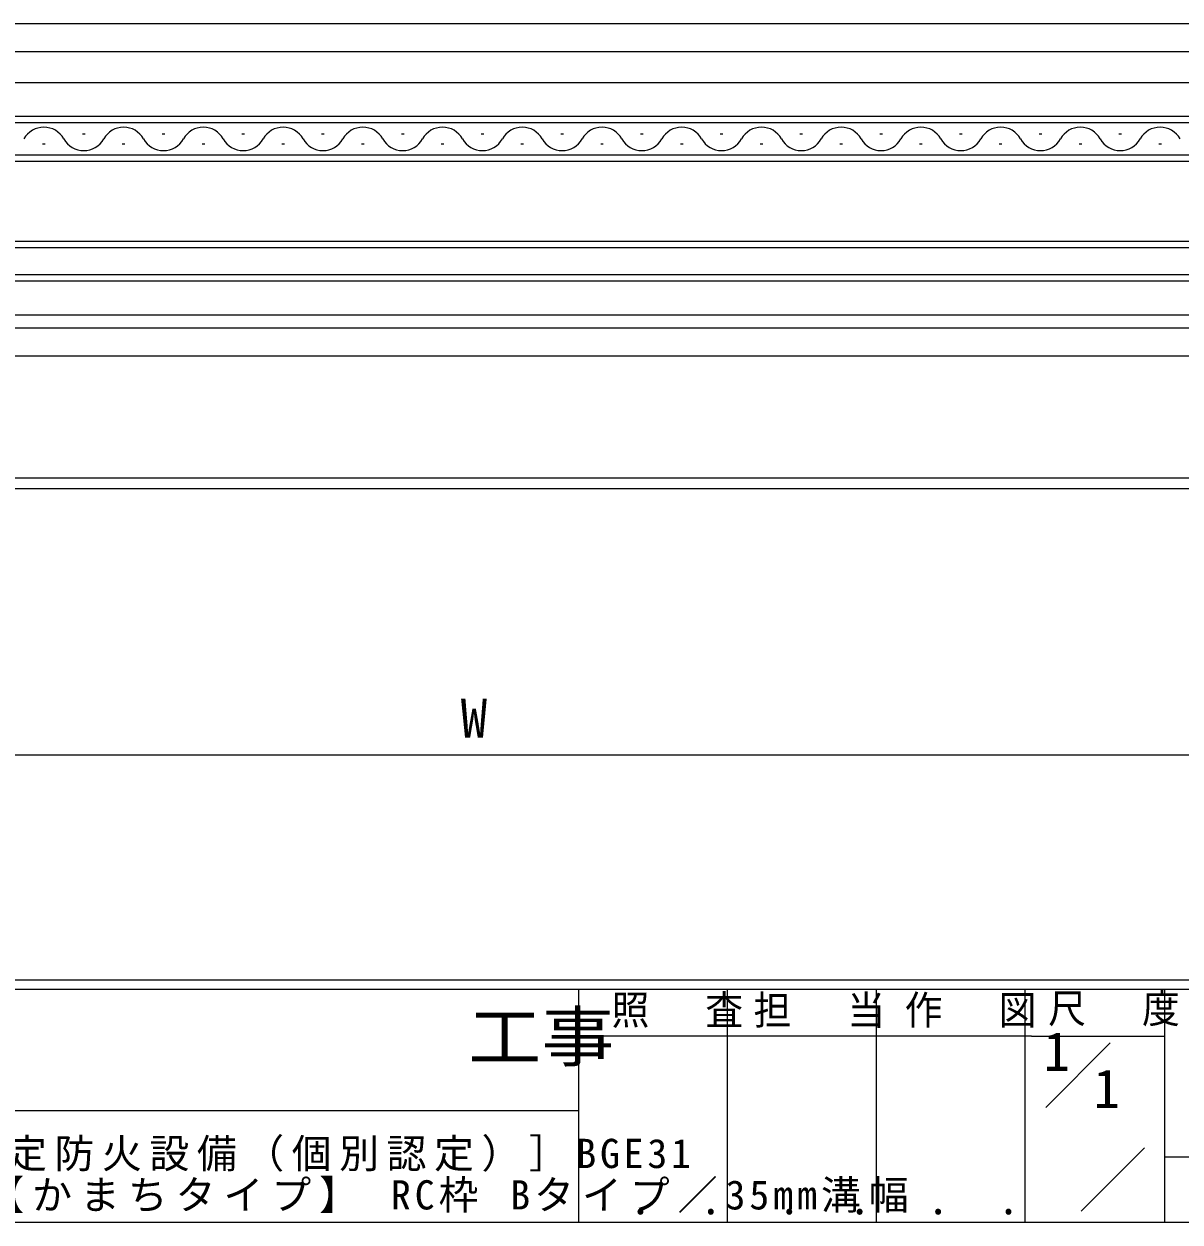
# Model space of a CAD drawing. Units: millimetres, scale not verified. Extents: x -594 to 199, y -420 to 144.
# Drawn here: x -159.4 to 14.6, y -420 to -239.6 of the extents above; entities that cross this region are included whole.
import ezdxf
from ezdxf.enums import TextEntityAlignment as Align

# ---------------------------------------------------------------- set-up
doc = ezdxf.new("R2010")
doc.units = ezdxf.units.MM
doc.header["$LTSCALE"] = 2
for name, color, linetype, lineweight in [('0-1_YKK_ZWAK', 7, 'Continuous', 9), ('0-3_YKK_12', 2, 'Continuous', 9), ('0-4_YKK_D', 6, 'Continuous', 9)]:
    doc.layers.add(name, color=color, linetype=linetype, lineweight=lineweight)
doc.layers.add('0-2_USER1', color=7, linetype='Continuous')
doc.styles.add('ＭＳ ゴシック', font='')
doc.styles.get('ＭＳ ゴシック').set_extended_font_data('MS Gothic')

msp = doc.modelspace()

# ---------------------------------------------------------------- linework, layer by layer
at = {"layer": '0-1_YKK_ZWAK'}
for p, q in [((178.8, -383.6), (-591.2, -383.6)), ((141, -385), (-591.2, -385)), ((-76, -385), (-76, -420)), ((-53.6, -385), (-53.6, -420)), ((-31.2, -385), (-31.2, -420)), ((-8.8, -385), (-8.8, -420)), ((12.2, -385), (12.2, -420)), ((-7.816, -391.999), (-76, -391.999)), ((-7.816, -391.999), (12.2, -391.999)), ((-5.63, -402.736), (4.064, -393.043)), ((-204.8, -403.199), (-76, -403.199)), ((-0.328, -418.345), (9.196, -408.821)), ((12.2, -410.2), (113, -410.2)), ((-591.2, -420), (141, -420))]:
    msp.add_line(p, q, dxfattribs=at)
at = {"layer": '0-3_YKK_12'}
for p, q in [((108.557, -239.644), (-288.493, -239.644)), ((21.557, -243.844), (-204.443, -243.844)), ((-204.443, -248.444), (21.557, -248.444)), ((-219.443, -253.544), (36.557, -253.544)), ((36.557, -254.544), (-219.443, -254.544)), ((-156.643, -257.704), (-156.243, -257.704)), ((-150.643, -256.184), (-150.243, -256.184)), ((-144.643, -257.704), (-144.243, -257.704)), ((-138.643, -256.184), (-138.243, -256.184)), ((-132.643, -257.704), (-132.243, -257.704)), ((-126.643, -256.184), (-126.243, -256.184)), ((-120.643, -257.704), (-120.243, -257.704)), ((-114.643, -256.184), (-114.243, -256.184)), ((-108.643, -257.704), (-108.243, -257.704)), ((-102.643, -256.184), (-102.243, -256.184)), ((-96.643, -257.704), (-96.243, -257.704)), ((-90.643, -256.184), (-90.243, -256.184)), ((-84.643, -257.704), (-84.243, -257.704)), ((-78.643, -256.184), (-78.243, -256.184)), ((-72.643, -257.704), (-72.243, -257.704)), ((-66.643, -256.184), (-66.243, -256.184)), ((-60.643, -257.704), (-60.243, -257.704)), ((-54.643, -256.184), (-54.243, -256.184)), ((-48.643, -257.704), (-48.243, -257.704)), ((-42.643, -256.184), (-42.243, -256.184)), ((-36.643, -257.704), (-36.243, -257.704)), ((-30.643, -256.184), (-30.243, -256.184)), ((-24.643, -257.704), (-24.243, -257.704)), ((-18.643, -256.184), (-18.243, -256.184)), ((-12.643, -257.704), (-12.243, -257.704)), ((-6.643, -256.184), (-6.243, -256.184)), ((-0.643, -257.704), (-0.243, -257.704)), ((5.357, -256.184), (5.757, -256.184)), ((11.357, -257.704), (11.757, -257.704)), ((-219.443, -259.344), (36.557, -259.344)), ((36.557, -260.344), (-219.443, -260.344)), ((-219.443, -272.344), (36.557, -272.344)), ((36.557, -273.344), (-219.443, -273.344)), ((-219.443, -277.344), (36.557, -277.344)), ((36.557, -278.344), (-219.443, -278.344)), ((-204.443, -283.444), (21.557, -283.444)), ((21.557, -285.444), (-204.443, -285.444)), ((101.557, -289.644), (-284.443, -289.644)), ((123.557, -308.014), (-306.443, -308.014)), ((123.557, -309.644), (-306.443, -309.644))]:
    msp.add_line(p, q, dxfattribs=at)
for centre, start, end in [((-156.443, -258.621), 29.20253, 150.79745), ((-144.443, -258.621), 29.20253, 150.79745), ((-132.443, -258.621), 29.20253, 150.79745), ((-120.443, -258.621), 29.20253, 150.79745), ((-108.443, -258.621), 29.20253, 150.79745), ((-96.443, -258.621), 29.20253, 150.79745), ((-84.443, -258.621), 29.20253, 150.79745), ((-72.443, -258.621), 29.20253, 150.79745), ((-60.443, -258.621), 29.20253, 150.79745), ((-48.443, -258.621), 29.20253, 150.79745), ((-36.443, -258.621), 29.20253, 150.79745), ((-24.443, -258.621), 29.20253, 150.79745), ((-12.443, -258.621), 29.20253, 150.79745), ((-0.443, -258.621), 29.20253, 150.79745), ((11.557, -258.621), 29.20253, 150.79745), ((-150.443, -255.267), 209.20253, 330.79745), ((-138.443, -255.267), 209.20253, 330.79745), ((-126.443, -255.267), 209.20253, 330.79745), ((-114.443, -255.267), 209.20253, 330.79745), ((-102.443, -255.267), 209.20253, 330.79745), ((-90.443, -255.267), 209.20253, 330.79745), ((-78.443, -255.267), 209.20253, 330.79745), ((-66.443, -255.267), 209.20253, 330.79745), ((-54.443, -255.267), 209.20253, 330.79745), ((-42.443, -255.267), 209.20253, 330.79745), ((-30.443, -255.267), 209.20253, 330.79745), ((-18.443, -255.267), 209.20253, 330.79745), ((-6.443, -255.267), 209.20253, 330.79745), ((5.557, -255.267), 209.20253, 330.79745)]:
    msp.add_arc(centre, 3.437, start, end, dxfattribs=at)
at = {"layer": '0-4_YKK_D'}
msp.add_line((-299.443, -349.644), (116.557, -349.644), dxfattribs=at)

# ---------------------------------------------------------------- texts
at = {"layer": '0-1_YKK_ZWAK', "color": 3, "style": 'ＭＳ ゴシック', "width": 1.1}
msp.add_text('工事', height=7.331, dxfattribs=at).set_placement((-92.569, -397.956), align=Align.BOTTOM_LEFT)
at = {"layer": '0-1_YKK_ZWAK', "char_height": 4.399, "attachment_point": 7, "style": 'ＭＳ ゴシック'}
for s, insert in [('\\T1.24;\\W0.95;照\\~\\~査', (-71.011, -390.78)), ('\\T1.24;\\W0.95;担\\~\\~当', (-49.645, -390.78)), ('\\T1.24;\\W0.95;作\\~\\~図', (-26.88, -390.762)), ('\\T1.24;\\W0.95;尺\\~\\~度', (-5.288, -390.537)), ('\\T1.24;\\W0.95;\\~．\\~．', (-71.545, -418.946)), ('\\T1.24;\\W0.95;\\~．\\~．', (-49.145, -418.946)), ('\\T1.24;\\W0.95;\\~．\\~．', (-26.745, -418.946))]:
    msp.add_mtext(s, dxfattribs=dict(at, insert=insert))
at = {"layer": '0-2_USER1', "style": 'ＭＳ ゴシック'}
for p in [(-6, -398.999), (1.533, -404.599)]:
    msp.add_text('1', height=5.865, dxfattribs=at).set_placement(p, align=Align.BOTTOM_LEFT)
at = {"layer": '0-2_USER1', "char_height": 4.399, "attachment_point": 7, "style": 'ＭＳ ゴシック'}
for s, insert in [('\\T1.19;［大臣認定防火設備（個別認定）］BGE31', (-190.543, -412.449)), ('\\T1.2;片開きドア【かまちタイプ】\\~RC枠\\~Bタイプ／35mm溝幅', (-201.417, -418.625))]:
    msp.add_mtext(s, dxfattribs=dict(at, insert=insert))
at = {"layer": '0-4_YKK_D', "color": 7, "style": 'ＭＳ ゴシック'}
msp.add_text('W', height=5.865, dxfattribs=at).set_placement((-93.711, -348.844), align=Align.BOTTOM_LEFT)

doc.saveas('drawing.dxf')
